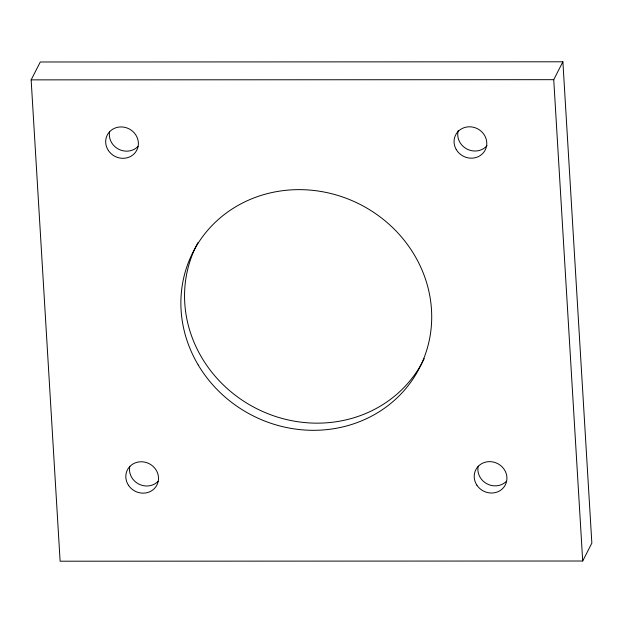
<?xml version="1.0" encoding="UTF-8"?>
<svg xmlns="http://www.w3.org/2000/svg" width="623" height="623" viewBox="0 0 623 623"><rect width="100%" height="100%" fill="white"/><g stroke="black" fill="none" stroke-linecap="round" stroke-linejoin="round"><path stroke-width="0.93" d="M31.15 79.869L40.3 61.989L562.888 61.794L591.85 543.131L582.7 561.012L60.112 561.206L31.15 79.869L553.738 79.674L562.888 61.794M553.738 79.674L582.7 561.012M424.216 358.638A127.17 118.479 27.1 0 1 255.928 408.267A127.17 118.479 27.1 0 1 197.912 242.697M158.047 481.408A16.587 15.45 27.1 0 1 138.485 483.907A16.587 15.45 27.1 0 1 129.81 466.253M506.444 481.275A16.587 15.45 27.1 0 1 486.875 483.775A16.587 15.45 27.1 0 1 478.207 466.121M138.026 146.436A16.587 15.45 27.1 0 1 118.502 149.154A16.587 15.45 27.1 0 1 109.632 131.585M487.022 145.626A16.587 15.45 27.1 0 1 466.798 148.967A16.587 15.45 27.1 0 1 458.294 130.363M198.231 365A127.17 118.479 27.1 0 0 415.448 375.147A127.17 118.479 27.1 0 0 305.208 189.781A127.17 118.479 27.1 0 0 198.231 365M128.502 485.317A16.587 15.45 27.1 0 0 156.786 485.301A16.587 15.45 27.1 0 0 141.226 461.768A16.587 15.45 27.1 0 0 128.502 485.317M476.899 485.185A16.587 15.45 27.1 0 0 505.183 485.177A16.587 15.45 27.1 0 0 489.623 461.635A16.587 15.45 27.1 0 0 476.899 485.185M108.457 150.626A16.587 15.45 27.1 0 0 136.725 150.307A16.587 15.45 27.1 0 0 120.893 126.928A16.587 15.45 27.1 0 0 108.457 150.626M456.231 149.504A16.587 15.45 27.1 0 0 484.562 151.148A16.587 15.45 27.1 0 0 470.466 126.819A16.587 15.45 27.1 0 0 456.231 149.504"/></g></svg>
